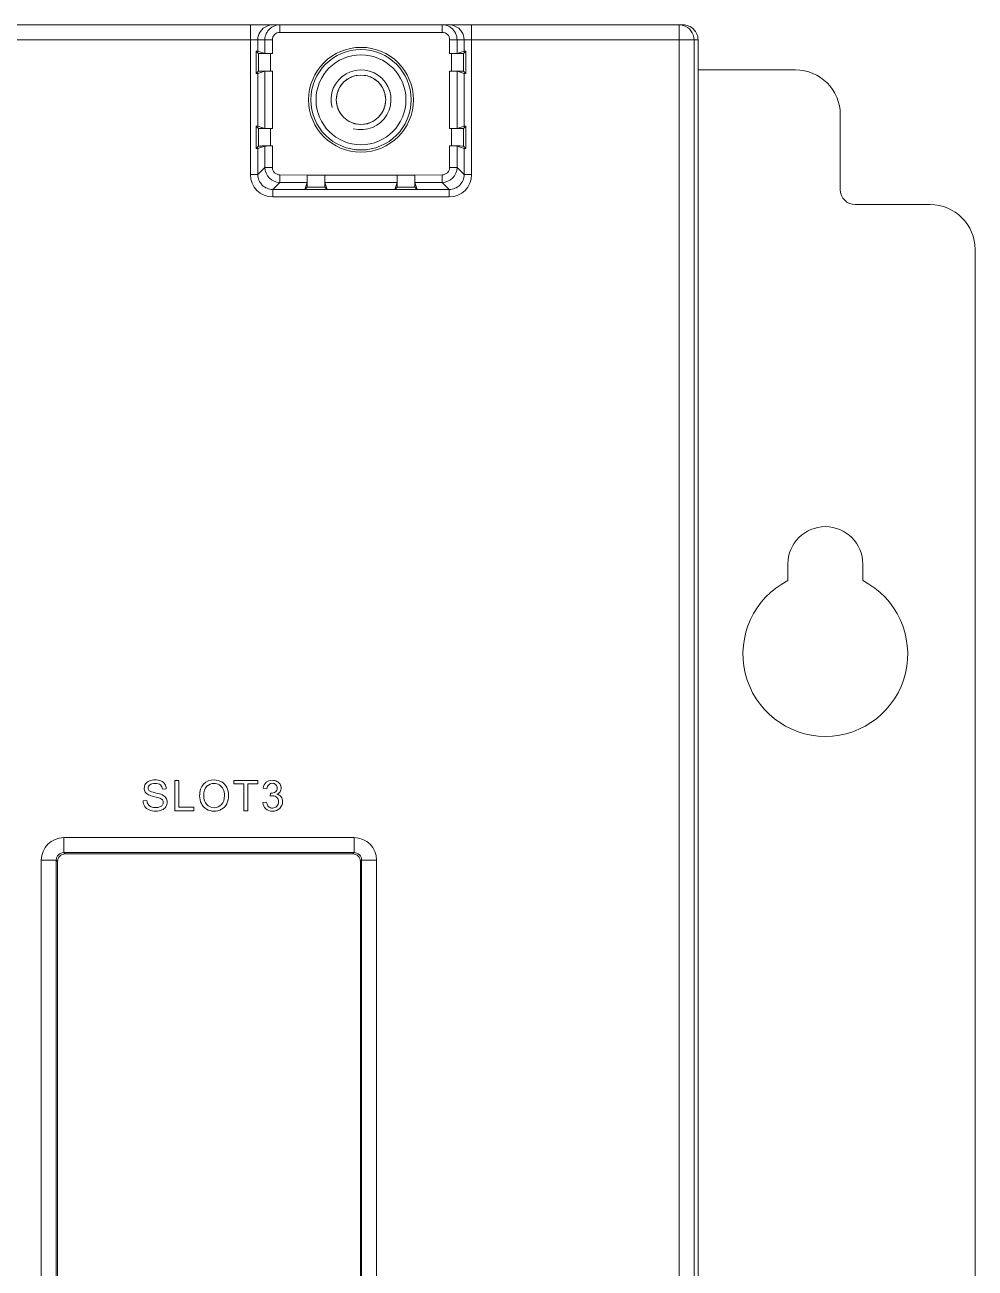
# Model space of a CAD drawing. Header units: millimetres. Extents: x 33157 to 59611, y -29750 to 1750.
# Drawn here: x 55181.6 to 55245, y 95.4 to 178.4 of the extents above; entities that cross this region are included whole.
import ezdxf

# ---------------------------------------------------------------- set-up
doc = ezdxf.new("R2010")
doc.units = ezdxf.units.MM
doc.layers.get('0').update_dxf_attribs({"lineweight": 18})
doc.layers.add('YOUCEGUDINGEDXF_CONTINUOUS_LINE', color=7, linetype='Continuous', lineweight=18)

msp = doc.modelspace()

# ---------------------------------------------------------------- linework, layer by layer
at = {"lineweight": 9}
for p, q in [((55196.613, 178.367), (55196.613, 168.379)), ((55198.585, 178.367), (55198.585, 177.867)), ((55209.415, 178.367), (55209.415, 177.867)), ((55211.387, 178.367), (55211.387, 168.379)), ((55225.235, 178.367), (55225.235, 178.367)), ((55225.235, 178.367), (55225.235, 12.367)), ((55197.113, 177.367), (55197.113, 176.613)), ((55197.585, 177.367), (55197.585, 176.455)), ((55198.085, 177.367), (55198.085, 176.451)), ((55209.916, 177.367), (55209.916, 176.451)), ((55210.415, 177.367), (55210.415, 176.455)), ((55210.887, 177.367), (55210.887, 176.613)), ((55226.235, 177.367), (55226.235, 177.367)), ((55226.235, 177.367), (55226.235, 13.367)), ((55226.5, 177.367), (55226.5, 177.367)), ((55226.5, 177.367), (55226.5, 13.367)), ((55197.002, 176.615), (55197.002, 175.119)), ((55197.159, 176.458), (55197.159, 175.276)), ((55197.959, 176.451), (55197.959, 175.283)), ((55210.041, 176.451), (55210.041, 175.283)), ((55210.841, 176.458), (55210.841, 175.276)), ((55210.999, 176.615), (55210.999, 175.119)), ((55197.585, 175.279), (55197.585, 171.455)), ((55198.085, 175.283), (55198.085, 171.451)), ((55209.916, 175.283), (55209.916, 171.451)), ((55210.415, 175.279), (55210.415, 171.455)), ((55197.113, 175.121), (55197.113, 171.613)), ((55210.887, 175.121), (55210.887, 171.613)), ((55197.002, 171.615), (55197.002, 170.119)), ((55197.159, 171.458), (55197.159, 170.276)), ((55197.959, 171.451), (55197.959, 170.283)), ((55210.041, 171.451), (55210.041, 170.283)), ((55210.841, 171.458), (55210.841, 170.276)), ((55210.999, 171.615), (55210.999, 170.119)), ((55197.585, 170.279), (55197.585, 168.851)), ((55198.085, 170.283), (55198.085, 168.851)), ((55209.916, 170.283), (55209.916, 168.851)), ((55210.415, 170.279), (55210.415, 168.851)), ((55197.113, 170.121), (55197.113, 168.379)), ((55210.887, 170.121), (55210.887, 168.379)), ((55198.585, 168.352), (55198.585, 167.852)), ((55209.416, 168.352), (55209.416, 167.852)), ((55198.113, 167.38), (55198.113, 166.88)), ((55209.888, 167.38), (55209.888, 166.88)), ((55184.159, 124.108), (55184.159, 123.108)), ((55203.542, 124.108), (55203.542, 123.108)), ((55182.659, 122.608), (55182.659, 67.776)), ((55183.659, 122.608), (55183.659, 67.776)), ((55183.744, 122.523), (55183.744, 67.861)), ((55203.956, 122.523), (55203.956, 67.861)), ((55204.042, 122.608), (55204.042, 67.776)), ((55205.042, 122.608), (55205.042, 67.776))]:
    msp.add_line(p, q, dxfattribs=at)
for points in [[(54962.613, 178.367), (54962.613, 178.367), (55225.5, 178.367), (55225.5, 178.367)], [(55197.73, 178.291), (55197.357, 178.136), (55197.113, 177.771), (55197.113, 177.367)], [(55197.678, 177.788), (55197.617, 177.657), (55197.585, 177.511), (55197.585, 177.367)], [(55197.784, 177.965), (55197.742, 177.91), (55197.707, 177.85), (55197.678, 177.788)], [(55197.73, 178.291), (55197.85, 178.341), (55197.983, 178.367), (55198.113, 178.367)], [(55198.585, 178.367), (55198.269, 178.367), (55197.972, 178.218), (55197.784, 177.965)], [(55198.585, 177.867), (55198.309, 177.867), (55198.085, 177.643), (55198.085, 177.367)], [(55209.415, 177.867), (55209.415, 177.867), (55198.585, 177.867), (55198.585, 177.867)], [(55209.836, 178.274), (55209.706, 178.335), (55209.559, 178.367), (55209.415, 178.367)], [(55209.916, 177.367), (55209.916, 177.643), (55209.692, 177.867), (55209.415, 177.867)], [(55210.013, 178.168), (55209.958, 178.21), (55209.899, 178.245), (55209.836, 178.274)], [(55210.27, 178.291), (55210.15, 178.341), (55210.018, 178.367), (55209.888, 178.367)], [(55210.415, 177.367), (55210.415, 177.683), (55210.266, 177.98), (55210.013, 178.168)], [(55210.887, 177.367), (55210.887, 177.771), (55210.644, 178.136), (55210.27, 178.291)], [(55225.494, 178.333), (55225.41, 178.355), (55225.323, 178.367), (55225.235, 178.367)], [(55226.235, 177.367), (55226.235, 177.819), (55225.931, 178.216), (55225.494, 178.333)], [(55164.916, 177.367), (55164.916, 177.367), (55198.085, 177.367), (55198.085, 177.367)], [(55209.916, 177.367), (55209.916, 177.367), (55226.5, 177.367), (55226.5, 177.367)], [(55197.159, 176.458), (55197.159, 176.458), (55197.002, 176.615), (55197.002, 176.615)], [(55197.113, 176.613), (55197.11, 176.614), (55197.071, 176.615), (55197.002, 176.615)], [(55197.113, 176.613), (55197.113, 176.613), (55197.585, 176.455), (55197.585, 176.455)], [(55197.159, 176.458), (55197.163, 176.454), (55197.52, 176.451), (55197.959, 176.451)], [(55197.585, 176.455), (55197.592, 176.453), (55197.814, 176.451), (55198.085, 176.451)], [(55198.085, 176.451), (55198.085, 176.451), (55197.959, 176.451), (55197.959, 176.451)], [(55209.916, 176.451), (55209.916, 176.451), (55210.041, 176.451), (55210.041, 176.451)], [(55210.887, 176.613), (55210.887, 176.613), (55210.415, 176.455), (55210.415, 176.455)], [(55210.841, 176.458), (55210.841, 176.458), (55210.999, 176.615), (55210.999, 176.615)], [(55210.999, 176.615), (55210.929, 176.615), (55210.89, 176.614), (55210.887, 176.613)], [(55197.159, 175.276), (55197.159, 175.276), (55197.002, 175.119), (55197.002, 175.119)], [(55197.113, 175.121), (55197.113, 175.121), (55197.585, 175.279), (55197.585, 175.279)], [(55198.085, 175.283), (55198.085, 175.283), (55197.959, 175.283), (55197.959, 175.283)], [(55209.916, 175.283), (55209.916, 175.283), (55210.041, 175.283), (55210.041, 175.283)], [(55210.415, 175.279), (55210.408, 175.281), (55210.187, 175.283), (55209.916, 175.283)], [(55210.841, 175.276), (55210.838, 175.28), (55210.48, 175.283), (55210.041, 175.283)], [(55210.887, 175.121), (55210.887, 175.121), (55210.415, 175.279), (55210.415, 175.279)], [(55210.841, 175.276), (55210.841, 175.276), (55210.999, 175.119), (55210.999, 175.119)], [(55197.002, 175.119), (55197.071, 175.119), (55197.11, 175.12), (55197.113, 175.121)], [(55210.887, 175.121), (55210.89, 175.12), (55210.929, 175.119), (55210.999, 175.119)], [(55197.159, 171.458), (55197.159, 171.458), (55197.002, 171.615), (55197.002, 171.615)], [(55197.113, 171.613), (55197.11, 171.614), (55197.071, 171.615), (55197.002, 171.615)], [(55197.113, 171.613), (55197.113, 171.613), (55197.585, 171.455), (55197.585, 171.455)], [(55197.159, 171.458), (55197.163, 171.454), (55197.52, 171.451), (55197.959, 171.451)], [(55197.585, 171.455), (55197.592, 171.453), (55197.814, 171.451), (55198.085, 171.451)], [(55198.085, 171.451), (55198.085, 171.451), (55197.959, 171.451), (55197.959, 171.451)], [(55209.916, 171.451), (55209.916, 171.451), (55210.041, 171.451), (55210.041, 171.451)], [(55210.887, 171.613), (55210.887, 171.613), (55210.415, 171.455), (55210.415, 171.455)], [(55210.841, 171.458), (55210.841, 171.458), (55210.999, 171.615), (55210.999, 171.615)], [(55210.999, 171.615), (55210.929, 171.615), (55210.89, 171.614), (55210.887, 171.613)], [(55197.159, 170.276), (55197.159, 170.276), (55197.002, 170.119), (55197.002, 170.119)], [(55197.113, 170.121), (55197.113, 170.121), (55197.585, 170.279), (55197.585, 170.279)], [(55198.085, 170.283), (55198.085, 170.283), (55197.959, 170.283), (55197.959, 170.283)], [(55209.916, 170.283), (55209.916, 170.283), (55210.041, 170.283), (55210.041, 170.283)], [(55210.415, 170.279), (55210.408, 170.281), (55210.187, 170.283), (55209.916, 170.283)], [(55210.841, 170.276), (55210.838, 170.28), (55210.48, 170.283), (55210.041, 170.283)], [(55210.887, 170.121), (55210.887, 170.121), (55210.415, 170.279), (55210.415, 170.279)], [(55210.841, 170.276), (55210.841, 170.276), (55210.999, 170.119), (55210.999, 170.119)], [(55197.002, 170.119), (55197.071, 170.119), (55197.11, 170.12), (55197.113, 170.121)], [(55210.887, 170.121), (55210.89, 170.12), (55210.929, 170.119), (55210.999, 170.119)], [(55197.585, 168.851), (55197.585, 168.851), (55197.113, 168.379), (55197.113, 168.379)], [(55198.085, 168.851), (55198.085, 168.851), (55197.585, 168.851), (55197.585, 168.851)], [(55197.585, 168.851), (55197.585, 168.299), (55198.033, 167.852), (55198.585, 167.852)], [(55209.416, 167.852), (55209.968, 167.852), (55210.415, 168.299), (55210.415, 168.851)], [(55209.916, 168.851), (55209.916, 168.851), (55210.415, 168.851), (55210.415, 168.851)], [(55210.415, 168.851), (55210.415, 168.851), (55210.887, 168.379), (55210.887, 168.379)], [(55196.613, 168.379), (55196.613, 168.379), (55197.113, 168.379), (55197.113, 168.379)], [(55196.613, 168.379), (55196.613, 167.551), (55197.284, 166.88), (55198.113, 166.88)], [(55198.585, 167.852), (55198.585, 167.852), (55198.113, 167.38), (55198.113, 167.38)], [(55198.585, 168.352), (55198.585, 168.352), (55200.416, 168.339), (55200.416, 168.339)], [(55198.585, 167.852), (55198.585, 167.852), (55200.412, 167.852), (55200.412, 167.852)], [(55200.254, 167.38), (55200.254, 167.38), (55200.412, 167.852), (55200.412, 167.852)], [(55200.416, 168.339), (55200.416, 168.339), (55207.584, 168.339), (55207.584, 168.339)], [(55201.589, 167.852), (55201.589, 167.852), (55206.412, 167.852), (55206.412, 167.852)], [(55201.746, 167.38), (55201.746, 167.38), (55201.589, 167.852), (55201.589, 167.852)], [(55206.254, 167.38), (55206.254, 167.38), (55206.412, 167.852), (55206.412, 167.852)], [(55207.584, 168.339), (55207.584, 168.339), (55209.416, 168.352), (55209.416, 168.352)], [(55207.589, 167.852), (55207.589, 167.852), (55209.416, 167.852), (55209.416, 167.852)], [(55207.746, 167.38), (55207.746, 167.38), (55207.589, 167.852), (55207.589, 167.852)], [(55209.416, 167.852), (55209.416, 167.852), (55209.888, 167.38), (55209.888, 167.38)], [(55209.888, 166.88), (55210.716, 166.88), (55211.387, 167.551), (55211.387, 168.379)], [(55211.387, 168.379), (55211.387, 168.379), (55210.887, 168.379), (55210.887, 168.379)], [(55198.113, 166.88), (55198.113, 166.88), (55209.888, 166.88), (55209.888, 166.88)], [(55198.113, 167.38), (55198.113, 167.38), (55200.254, 167.38), (55200.254, 167.38)], [(55200.254, 167.37), (55200.254, 167.37), (55201.747, 167.37), (55201.747, 167.37)], [(55200.409, 167.526), (55200.409, 167.526), (55200.254, 167.37), (55200.254, 167.37)], [(55200.409, 167.526), (55200.409, 167.526), (55201.591, 167.526), (55201.591, 167.526)], [(55201.591, 167.526), (55201.591, 167.526), (55201.746, 167.375), (55201.746, 167.375)], [(55201.746, 167.38), (55201.746, 167.38), (55206.254, 167.38), (55206.254, 167.38)], [(55201.746, 167.371), (55201.746, 167.371), (55201.747, 167.37), (55201.747, 167.37)], [(55206.254, 167.37), (55206.254, 167.37), (55207.747, 167.37), (55207.747, 167.37)], [(55206.409, 167.526), (55206.409, 167.526), (55206.254, 167.37), (55206.254, 167.37)], [(55206.409, 167.526), (55206.409, 167.526), (55207.591, 167.526), (55207.591, 167.526)], [(55207.591, 167.526), (55207.591, 167.526), (55207.746, 167.375), (55207.746, 167.375)], [(55207.746, 167.38), (55207.746, 167.38), (55209.888, 167.38), (55209.888, 167.38)], [(55207.746, 167.371), (55207.746, 167.371), (55207.747, 167.37), (55207.747, 167.37)], [(55184.159, 124.108), (55183.33, 124.108), (55182.659, 123.437), (55182.659, 122.608)], [(55184.159, 124.108), (55184.159, 124.108), (55203.542, 124.108), (55203.542, 124.108)], [(55205.042, 122.608), (55205.041, 123.437), (55204.37, 124.108), (55203.542, 124.108)], [(55184.244, 123.023), (55183.968, 123.023), (55183.744, 122.799), (55183.744, 122.523)], [(55184.159, 123.108), (55184.159, 123.108), (55203.542, 123.108), (55203.542, 123.108)], [(55184.244, 123.023), (55184.244, 123.023), (55203.456, 123.023), (55203.456, 123.023)], [(55184.244, 123.023), (55184.244, 123.023), (55184.159, 123.108), (55184.159, 123.108)], [(55203.542, 123.108), (55203.542, 123.108), (55203.456, 123.023), (55203.456, 123.023)], [(55203.956, 122.523), (55203.956, 122.799), (55203.732, 123.023), (55203.456, 123.023)], [(55182.659, 122.608), (55182.659, 122.608), (55183.659, 122.608), (55183.659, 122.608)], [(55183.744, 122.523), (55183.744, 122.523), (55183.659, 122.608), (55183.659, 122.608)], [(55204.042, 122.608), (55204.042, 122.608), (55203.956, 122.523), (55203.956, 122.523)], [(55205.042, 122.608), (55205.042, 122.608), (55204.042, 122.608), (55204.042, 122.608)]]:
    msp.add_open_spline(points, degree=3, dxfattribs=at)
for points, knots in [([(55226.5, 177.367), (55226.5, 177.632), (55226.395, 177.887), (55226.207, 178.074), (55226.02, 178.262), (55225.765, 178.367), (55225.5, 178.367)], [0, 0, 0, 0, 172100.489416, 172100.489416, 172100.489416, 344200.978832, 344200.978832, 344200.978832, 344200.978832]), ([(55207.5, 173.367), (55207.5, 175.3), (55205.933, 176.867), (55204, 176.867), (55202.067, 176.867), (55200.5, 175.3), (55200.5, 173.367), (55200.5, 171.434), (55202.067, 169.867), (55204, 169.867), (55205.933, 169.867), (55207.5, 171.434), (55207.5, 173.367)], [0, 0, 0, 0, 152539.168782, 152539.168782, 152539.168782, 305078.337565, 305078.337565, 305078.337565, 457617.506347, 457617.506347, 457617.506347, 610156.675129, 610156.675129, 610156.675129, 610156.675129]), ([(55207.35, 173.367), (55207.35, 175.217), (55205.85, 176.717), (55204, 176.717), (55202.15, 176.717), (55200.65, 175.217), (55200.65, 173.367), (55200.65, 171.517), (55202.15, 170.017), (55204, 170.017), (55205.85, 170.017), (55207.35, 171.517), (55207.35, 173.367)], [0, 0, 0, 0, 152539.736835, 152539.736835, 152539.736835, 305079.47367, 305079.47367, 305079.47367, 457619.210505, 457619.210505, 457619.210505, 610158.94734, 610158.94734, 610158.94734, 610158.94734]), ([(55207, 173.367), (55207, 175.024), (55205.657, 176.367), (55204, 176.367), (55202.343, 176.367), (55201, 175.024), (55201, 173.367), (55201, 171.71), (55202.343, 170.367), (55204, 170.367), (55205.657, 170.367), (55207, 171.71), (55207, 173.367)], [0, 0, 0, 0, 152541.062411, 152541.062411, 152541.062411, 305082.124822, 305082.124822, 305082.124822, 457623.187234, 457623.187234, 457623.187234, 610164.249645, 610164.249645, 610164.249645, 610164.249645]), ([(55210.014, 176.451), (55210.118, 176.451), (55210.222, 176.451), (55210.326, 176.452), (55210.374, 176.452), (55210.421, 176.452), (55210.469, 176.452), (55210.511, 176.452), (55210.553, 176.452), (55210.594, 176.453), (55210.629, 176.454), (55210.663, 176.454), (55210.698, 176.454), (55210.724, 176.454), (55210.751, 176.453), (55210.776, 176.455), (55210.791, 176.457), (55210.806, 176.459), (55210.824, 176.457), (55210.83, 176.456), (55210.837, 176.454), (55210.841, 176.458)], [0, 0, 0, 0, 144225.839126, 144225.839126, 144225.839126, 288451.678252, 288451.678252, 288451.678252, 432677.517378, 432677.517378, 432677.517378, 576903.356504, 576903.356504, 576903.356504, 721129.19563, 721129.19563, 721129.19563, 865355.034756, 865355.034756, 865355.034756, 1009580.873882, 1009580.873882, 1009580.873882, 1009580.873882]), ([(55210.014, 176.451), (55210.065, 176.451), (55210.116, 176.452), (55210.167, 176.452), (55210.21, 176.452), (55210.253, 176.451), (55210.296, 176.453), (55210.325, 176.454), (55210.353, 176.456), (55210.383, 176.454), (55210.394, 176.453), (55210.405, 176.452), (55210.415, 176.455)], [0, 0, 0, 0, 152565.181453, 152565.181453, 152565.181453, 305130.362905, 305130.362905, 305130.362905, 457695.544358, 457695.544358, 457695.544358, 610260.725811, 610260.725811, 610260.725811, 610260.725811]), ([(55197.987, 175.283), (55197.883, 175.283), (55197.778, 175.283), (55197.674, 175.282), (55197.627, 175.282), (55197.579, 175.282), (55197.532, 175.282), (55197.49, 175.282), (55197.448, 175.281), (55197.406, 175.281), (55197.372, 175.28), (55197.337, 175.279), (55197.302, 175.28), (55197.276, 175.28), (55197.25, 175.281), (55197.225, 175.279), (55197.209, 175.277), (55197.194, 175.274), (55197.176, 175.277), (55197.17, 175.278), (55197.163, 175.28), (55197.159, 175.276)], [0, 0, 0, 0, 144193.060571, 144193.060571, 144193.060571, 288386.121141, 288386.121141, 288386.121141, 432579.181712, 432579.181712, 432579.181712, 576772.242282, 576772.242282, 576772.242282, 720965.302853, 720965.302853, 720965.302853, 865158.363423, 865158.363423, 865158.363423, 1009351.423994, 1009351.423994, 1009351.423994, 1009351.423994]), ([(55197.987, 175.283), (55197.936, 175.283), (55197.885, 175.282), (55197.834, 175.282), (55197.79, 175.282), (55197.747, 175.283), (55197.704, 175.281), (55197.676, 175.28), (55197.647, 175.278), (55197.618, 175.28), (55197.607, 175.281), (55197.595, 175.282), (55197.585, 175.279)], [0, 0, 0, 0, 152532.207633, 152532.207633, 152532.207633, 305064.415265, 305064.415265, 305064.415265, 457596.622898, 457596.622898, 457596.622898, 610128.83053, 610128.83053, 610128.83053, 610128.83053]), ([(55203.483, 171.435), (55204.357, 171.201), (55205.28, 171.583), (55205.732, 172.367), (55206.185, 173.151), (55206.055, 174.141), (55205.414, 174.781), (55204.774, 175.421), (55203.784, 175.552), (55203, 175.099), (55202.216, 174.646), (55201.834, 173.724), (55202.068, 172.849)], [0, 0, 0, 0, 152548.433902, 152548.433902, 152548.433902, 305096.867803, 305096.867803, 305096.867803, 457645.301705, 457645.301705, 457645.301705, 610193.735606, 610193.735606, 610193.735606, 610193.735606]), ([(55205.65, 173.367), (55205.65, 174.278), (55204.911, 175.017), (55204, 175.017), (55203.089, 175.017), (55202.35, 174.278), (55202.35, 173.367), (55202.35, 172.456), (55203.089, 171.717), (55204, 171.717), (55204.911, 171.717), (55205.65, 172.456), (55205.65, 173.367)], [0, 0, 0, 0, 152546.175639, 152546.175639, 152546.175639, 305092.351277, 305092.351277, 305092.351277, 457638.526916, 457638.526916, 457638.526916, 610184.702555, 610184.702555, 610184.702555, 610184.702555]), ([(55205.651, 173.367), (55205.651, 173.367), (55205.598, 173.788), (55205.598, 173.788), (55205.598, 173.788), (55205.431, 174.192), (55205.431, 174.192), (55205.431, 174.192), (55205.168, 174.534), (55205.168, 174.534), (55205.168, 174.534), (55204.825, 174.797), (55204.825, 174.797), (55204.825, 174.797), (55204.43, 174.955), (55204.43, 174.955), (55204.43, 174.955), (55204, 175.017), (55204, 175.017), (55204, 175.017), (55203.57, 174.955), (55203.57, 174.955), (55203.57, 174.955), (55203.175, 174.797), (55203.175, 174.797), (55203.175, 174.797), (55202.833, 174.534), (55202.833, 174.534), (55202.833, 174.534), (55202.569, 174.192), (55202.569, 174.192), (55202.569, 174.192), (55202.402, 173.788), (55202.402, 173.788), (55202.402, 173.788), (55202.35, 173.367), (55202.35, 173.367), (55202.35, 173.367), (55202.402, 172.937), (55202.402, 172.937), (55202.402, 172.937), (55202.569, 172.542), (55202.569, 172.542), (55202.569, 172.542), (55202.833, 172.2), (55202.833, 172.2), (55202.833, 172.2), (55203.175, 171.936), (55203.175, 171.936), (55203.175, 171.936), (55203.57, 171.77), (55203.57, 171.77), (55203.57, 171.77), (55204, 171.717), (55204, 171.717), (55204, 171.717), (55204.43, 171.77), (55204.43, 171.77), (55204.43, 171.77), (55204.825, 171.936), (55204.825, 171.936), (55204.825, 171.936), (55205.168, 172.2), (55205.168, 172.2), (55205.168, 172.2), (55205.431, 172.542), (55205.431, 172.542), (55205.431, 172.542), (55205.598, 172.937), (55205.598, 172.937), (55205.598, 172.937), (55205.651, 173.367), (55205.651, 173.367)], [0, 0, 0, 0, 136307.216674, 136307.216674, 136307.216674, 272614.433347, 272614.433347, 272614.433347, 408921.650021, 408921.650021, 408921.650021, 545228.866695, 545228.866695, 545228.866695, 681536.083369, 681536.083369, 681536.083369, 817843.300042, 817843.300042, 817843.300042, 954150.516716, 954150.516716, 954150.516716, 1090457.73339, 1090457.73339, 1090457.73339, 1226764.950063, 1226764.950063, 1226764.950063, 1363072.166737, 1363072.166737, 1363072.166737, 1499379.383411, 1499379.383411, 1499379.383411, 1635686.600085, 1635686.600085, 1635686.600085, 1771993.816758, 1771993.816758, 1771993.816758, 1908301.033432, 1908301.033432, 1908301.033432, 2044608.250106, 2044608.250106, 2044608.250106, 2180915.466779, 2180915.466779, 2180915.466779, 2317222.683453, 2317222.683453, 2317222.683453, 2453529.900127, 2453529.900127, 2453529.900127, 2589837.116801, 2589837.116801, 2589837.116801, 2726144.333474, 2726144.333474, 2726144.333474, 2862451.550148, 2862451.550148, 2862451.550148, 2998758.766822, 2998758.766822, 2998758.766822, 3135065.983495, 3135065.983495, 3135065.983495, 3271373.200169, 3271373.200169, 3271373.200169, 3271373.200169]), ([(55210.014, 171.451), (55210.118, 171.451), (55210.222, 171.451), (55210.326, 171.452), (55210.374, 171.452), (55210.421, 171.452), (55210.469, 171.452), (55210.511, 171.452), (55210.553, 171.452), (55210.594, 171.453), (55210.629, 171.454), (55210.663, 171.454), (55210.698, 171.454), (55210.724, 171.454), (55210.751, 171.453), (55210.776, 171.455), (55210.791, 171.457), (55210.806, 171.459), (55210.824, 171.457), (55210.83, 171.456), (55210.837, 171.454), (55210.841, 171.458)], [0, 0, 0, 0, 144231.994066, 144231.994066, 144231.994066, 288463.988133, 288463.988133, 288463.988133, 432695.982199, 432695.982199, 432695.982199, 576927.976265, 576927.976265, 576927.976265, 721159.970332, 721159.970332, 721159.970332, 865391.964398, 865391.964398, 865391.964398, 1009623.958464, 1009623.958464, 1009623.958464, 1009623.958464]), ([(55210.014, 171.451), (55210.065, 171.451), (55210.116, 171.452), (55210.167, 171.452), (55210.21, 171.452), (55210.253, 171.451), (55210.296, 171.453), (55210.325, 171.454), (55210.353, 171.456), (55210.383, 171.454), (55210.394, 171.453), (55210.405, 171.452), (55210.415, 171.455)], [0, 0, 0, 0, 152572.069736, 152572.069736, 152572.069736, 305144.139472, 305144.139472, 305144.139472, 457716.209207, 457716.209207, 457716.209207, 610288.278943, 610288.278943, 610288.278943, 610288.278943]), ([(55197.987, 170.283), (55197.883, 170.283), (55197.778, 170.283), (55197.674, 170.282), (55197.627, 170.282), (55197.579, 170.282), (55197.532, 170.282), (55197.49, 170.282), (55197.448, 170.281), (55197.406, 170.281), (55197.372, 170.28), (55197.337, 170.279), (55197.302, 170.28), (55197.276, 170.28), (55197.25, 170.281), (55197.225, 170.279), (55197.209, 170.277), (55197.194, 170.274), (55197.176, 170.277), (55197.17, 170.278), (55197.163, 170.28), (55197.159, 170.276)], [0, 0, 0, 0, 144199.215691, 144199.215691, 144199.215691, 288398.431383, 288398.431383, 288398.431383, 432597.647074, 432597.647074, 432597.647074, 576796.862766, 576796.862766, 576796.862766, 720996.078457, 720996.078457, 720996.078457, 865195.294149, 865195.294149, 865195.294149, 1009394.50984, 1009394.50984, 1009394.50984, 1009394.50984]), ([(55197.987, 170.283), (55197.936, 170.283), (55197.885, 170.282), (55197.834, 170.282), (55197.79, 170.282), (55197.747, 170.283), (55197.704, 170.281), (55197.676, 170.28), (55197.647, 170.278), (55197.618, 170.28), (55197.607, 170.281), (55197.595, 170.282), (55197.585, 170.279)], [0, 0, 0, 0, 152539.096114, 152539.096114, 152539.096114, 305078.192229, 305078.192229, 305078.192229, 457617.288343, 457617.288343, 457617.288343, 610156.384457, 610156.384457, 610156.384457, 610156.384457]), ([(55198.085, 168.851), (55198.085, 168.719), (55198.137, 168.592), (55198.231, 168.498), (55198.325, 168.404), (55198.452, 168.352), (55198.585, 168.352)], [0, 0, 0, 0, 172028.489975, 172028.489975, 172028.489975, 344056.979951, 344056.979951, 344056.979951, 344056.979951]), ([(55209.416, 168.352), (55209.548, 168.352), (55209.675, 168.404), (55209.769, 168.498), (55209.863, 168.592), (55209.916, 168.719), (55209.916, 168.851)], [0, 0, 0, 0, 172064.450399, 172064.450399, 172064.450399, 344128.900798, 344128.900798, 344128.900798, 344128.900798]), ([(55197.113, 168.379), (55197.113, 168.114), (55197.218, 167.86), (55197.406, 167.672), (55197.593, 167.485), (55197.847, 167.38), (55198.113, 167.38)], [0, 0, 0, 0, 172026.715628, 172026.715628, 172026.715628, 344053.431255, 344053.431255, 344053.431255, 344053.431255]), ([(55200.409, 167.526), (55200.413, 167.53), (55200.411, 167.537), (55200.41, 167.543), (55200.408, 167.56), (55200.41, 167.575), (55200.412, 167.59), (55200.414, 167.614), (55200.413, 167.64), (55200.413, 167.666), (55200.413, 167.7), (55200.414, 167.733), (55200.414, 167.767), (55200.415, 167.808), (55200.415, 167.849), (55200.415, 167.89), (55200.415, 167.937), (55200.415, 167.983), (55200.416, 168.03), (55200.416, 168.133), (55200.416, 168.236), (55200.416, 168.339)], [0, 0, 0, 0, 144210.645523, 144210.645523, 144210.645523, 288421.291045, 288421.291045, 288421.291045, 432631.936568, 432631.936568, 432631.936568, 576842.582091, 576842.582091, 576842.582091, 721053.227613, 721053.227613, 721053.227613, 865263.873136, 865263.873136, 865263.873136, 1009474.518659, 1009474.518659, 1009474.518659, 1009474.518659]), ([(55200.416, 168.339), (55200.416, 168.277), (55200.415, 168.216), (55200.416, 168.154), (55200.416, 168.102), (55200.417, 168.05), (55200.415, 167.998), (55200.413, 167.963), (55200.411, 167.928), (55200.413, 167.892), (55200.414, 167.878), (55200.416, 167.865), (55200.412, 167.852)], [0, 0, 0, 0, 152549.427485, 152549.427485, 152549.427485, 305098.854969, 305098.854969, 305098.854969, 457648.282454, 457648.282454, 457648.282454, 610197.709938, 610197.709938, 610197.709938, 610197.709938]), ([(55201.584, 168.339), (55201.584, 168.277), (55201.585, 168.216), (55201.585, 168.154), (55201.585, 168.102), (55201.584, 168.05), (55201.586, 167.998), (55201.587, 167.963), (55201.59, 167.928), (55201.587, 167.892), (55201.586, 167.878), (55201.584, 167.865), (55201.589, 167.852)], [0, 0, 0, 0, 152552.668375, 152552.668375, 152552.668375, 305105.336749, 305105.336749, 305105.336749, 457658.005124, 457658.005124, 457658.005124, 610210.673498, 610210.673498, 610210.673498, 610210.673498]), ([(55201.584, 168.339), (55201.584, 168.236), (55201.584, 168.133), (55201.585, 168.03), (55201.585, 167.983), (55201.585, 167.937), (55201.586, 167.89), (55201.586, 167.849), (55201.586, 167.808), (55201.586, 167.767), (55201.587, 167.733), (55201.588, 167.7), (55201.587, 167.666), (55201.587, 167.64), (55201.586, 167.614), (55201.589, 167.59), (55201.59, 167.575), (55201.593, 167.56), (55201.59, 167.543), (55201.589, 167.537), (55201.587, 167.53), (55201.591, 167.526)], [0, 0, 0, 0, 144212.991443, 144212.991443, 144212.991443, 288425.982886, 288425.982886, 288425.982886, 432638.974329, 432638.974329, 432638.974329, 576851.965772, 576851.965772, 576851.965772, 721064.957215, 721064.957215, 721064.957215, 865277.948658, 865277.948658, 865277.948658, 1009490.940102, 1009490.940102, 1009490.940102, 1009490.940102]), ([(55206.409, 167.526), (55206.413, 167.53), (55206.411, 167.537), (55206.41, 167.543), (55206.408, 167.56), (55206.41, 167.575), (55206.412, 167.59), (55206.414, 167.614), (55206.413, 167.64), (55206.413, 167.666), (55206.413, 167.7), (55206.414, 167.733), (55206.414, 167.767), (55206.415, 167.808), (55206.415, 167.849), (55206.415, 167.89), (55206.415, 167.937), (55206.415, 167.983), (55206.416, 168.03), (55206.416, 168.133), (55206.416, 168.236), (55206.416, 168.339)], [0, 0, 0, 0, 144226.342937, 144226.342937, 144226.342937, 288452.685874, 288452.685874, 288452.685874, 432679.028811, 432679.028811, 432679.028811, 576905.371748, 576905.371748, 576905.371748, 721131.714685, 721131.714685, 721131.714685, 865358.057622, 865358.057622, 865358.057622, 1009584.400559, 1009584.400559, 1009584.400559, 1009584.400559]), ([(55206.416, 168.339), (55206.416, 168.277), (55206.415, 168.216), (55206.416, 168.154), (55206.416, 168.102), (55206.417, 168.05), (55206.415, 167.998), (55206.413, 167.963), (55206.411, 167.928), (55206.413, 167.892), (55206.414, 167.878), (55206.416, 167.865), (55206.412, 167.852)], [0, 0, 0, 0, 152566.034031, 152566.034031, 152566.034031, 305132.068063, 305132.068063, 305132.068063, 457698.102094, 457698.102094, 457698.102094, 610264.136125, 610264.136125, 610264.136125, 610264.136125]), ([(55207.584, 168.339), (55207.584, 168.277), (55207.585, 168.216), (55207.585, 168.154), (55207.585, 168.102), (55207.584, 168.05), (55207.586, 167.998), (55207.587, 167.963), (55207.59, 167.928), (55207.587, 167.892), (55207.586, 167.878), (55207.584, 167.865), (55207.589, 167.852)], [0, 0, 0, 0, 152569.274921, 152569.274921, 152569.274921, 305138.549843, 305138.549843, 305138.549843, 457707.824764, 457707.824764, 457707.824764, 610277.099685, 610277.099685, 610277.099685, 610277.099685]), ([(55207.584, 168.339), (55207.584, 168.236), (55207.584, 168.133), (55207.585, 168.03), (55207.585, 167.983), (55207.585, 167.937), (55207.586, 167.89), (55207.586, 167.849), (55207.586, 167.808), (55207.586, 167.767), (55207.587, 167.733), (55207.588, 167.7), (55207.587, 167.666), (55207.587, 167.64), (55207.586, 167.614), (55207.589, 167.59), (55207.59, 167.575), (55207.593, 167.56), (55207.59, 167.543), (55207.589, 167.537), (55207.587, 167.53), (55207.591, 167.526)], [0, 0, 0, 0, 144228.688857, 144228.688857, 144228.688857, 288457.377715, 288457.377715, 288457.377715, 432686.066572, 432686.066572, 432686.066572, 576914.755429, 576914.755429, 576914.755429, 721143.444286, 721143.444286, 721143.444286, 865372.133144, 865372.133144, 865372.133144, 1009600.822001, 1009600.822001, 1009600.822001, 1009600.822001]), ([(55209.888, 167.38), (55210.153, 167.38), (55210.407, 167.485), (55210.595, 167.672), (55210.782, 167.86), (55210.888, 168.114), (55210.887, 168.379)], [0, 0, 0, 0, 172067.776307, 172067.776307, 172067.776307, 344135.552615, 344135.552615, 344135.552615, 344135.552615]), ([(55184.159, 123.108), (55184.026, 123.108), (55183.899, 123.056), (55183.805, 122.962), (55183.712, 122.868), (55183.659, 122.741), (55183.659, 122.608)], [0, 0, 0, 0, 172054.330459, 172054.330459, 172054.330459, 344108.660918, 344108.660918, 344108.660918, 344108.660918]), ([(55204.042, 122.608), (55204.042, 122.741), (55203.989, 122.868), (55203.895, 122.962), (55203.801, 123.056), (55203.674, 123.108), (55203.542, 123.108)], [0, 0, 0, 0, 172116.983889, 172116.983889, 172116.983889, 344233.967777, 344233.967777, 344233.967777, 344233.967777])]:
    msp.add_open_spline(points, degree=3, knots=knots, dxfattribs=at)
for points, knots in [([(55189.455, 126.556), (55189.455, 126.556), (55189.706, 126.579), (55189.706, 126.579), (55189.718, 126.477), (55189.746, 126.394), (55189.79, 126.328), (55189.833, 126.263), (55189.901, 126.211), (55189.993, 126.17), (55190.085, 126.13), (55190.188, 126.11), (55190.303, 126.11), (55190.405, 126.11), (55190.495, 126.125), (55190.573, 126.156), (55190.651, 126.186), (55190.709, 126.228), (55190.747, 126.281), (55190.785, 126.334), (55190.804, 126.392), (55190.804, 126.454), (55190.804, 126.517), (55190.786, 126.572), (55190.749, 126.62), (55190.712, 126.667), (55190.652, 126.706), (55190.567, 126.739), (55190.513, 126.76), (55190.393, 126.793), (55190.207, 126.837), (55190.021, 126.882), (55189.892, 126.924), (55189.817, 126.963), (55189.721, 127.014), (55189.649, 127.077), (55189.602, 127.152), (55189.555, 127.227), (55189.531, 127.311), (55189.531, 127.404), (55189.531, 127.506), (55189.561, 127.602), (55189.618, 127.69), (55189.676, 127.779), (55189.76, 127.846), (55189.872, 127.892), (55189.983, 127.938), (55190.107, 127.961), (55190.243, 127.961), (55190.392, 127.961), (55190.524, 127.937), (55190.639, 127.889), (55190.753, 127.841), (55190.841, 127.77), (55190.902, 127.676), (55190.964, 127.582), (55190.997, 127.476), (55191.002, 127.357), (55191.002, 127.357), (55190.745, 127.338), (55190.745, 127.338), (55190.731, 127.465), (55190.685, 127.562), (55190.605, 127.627), (55190.526, 127.692), (55190.408, 127.724), (55190.253, 127.724), (55190.091, 127.724), (55189.973, 127.695), (55189.899, 127.635), (55189.825, 127.576), (55189.788, 127.505), (55189.788, 127.421), (55189.788, 127.349), (55189.815, 127.289), (55189.867, 127.242), (55189.918, 127.195), (55190.053, 127.147), (55190.27, 127.098), (55190.487, 127.048), (55190.636, 127.006), (55190.717, 126.969), (55190.834, 126.915), (55190.921, 126.847), (55190.977, 126.763), (55191.033, 126.681), (55191.061, 126.585), (55191.061, 126.477), (55191.061, 126.369), (55191.03, 126.269), (55190.969, 126.174), (55190.907, 126.079), (55190.819, 126.005), (55190.704, 125.952), (55190.589, 125.899), (55190.459, 125.873), (55190.315, 125.873), (55190.132, 125.873), (55189.98, 125.9), (55189.856, 125.953), (55189.733, 126.006), (55189.636, 126.086), (55189.566, 126.193), (55189.496, 126.3), (55189.459, 126.421), (55189.455, 126.556)], [0, 0, 0, 0, 135312.405194, 135312.405194, 135312.405194, 270624.810388, 270624.810388, 270624.810388, 405937.215582, 405937.215582, 405937.215582, 541249.620775, 541249.620775, 541249.620775, 676562.025969, 676562.025969, 676562.025969, 811874.431163, 811874.431163, 811874.431163, 947186.836357, 947186.836357, 947186.836357, 1082499.241551, 1082499.241551, 1082499.241551, 1217811.646745, 1217811.646745, 1217811.646745, 1353124.051938, 1353124.051938, 1353124.051938, 1488436.457132, 1488436.457132, 1488436.457132, 1623748.862326, 1623748.862326, 1623748.862326, 1759061.26752, 1759061.26752, 1759061.26752, 1894373.672714, 1894373.672714, 1894373.672714, 2029686.077908, 2029686.077908, 2029686.077908, 2164998.483101, 2164998.483101, 2164998.483101, 2300310.888295, 2300310.888295, 2300310.888295, 2435623.293489, 2435623.293489, 2435623.293489, 2570935.698683, 2570935.698683, 2570935.698683, 2706248.103877, 2706248.103877, 2706248.103877, 2841560.509071, 2841560.509071, 2841560.509071, 2976872.914264, 2976872.914264, 2976872.914264, 3112185.319458, 3112185.319458, 3112185.319458, 3247497.724652, 3247497.724652, 3247497.724652, 3382810.129846, 3382810.129846, 3382810.129846, 3518122.53504, 3518122.53504, 3518122.53504, 3653434.940234, 3653434.940234, 3653434.940234, 3788747.345427, 3788747.345427, 3788747.345427, 3924059.750621, 3924059.750621, 3924059.750621, 4059372.155815, 4059372.155815, 4059372.155815, 4194684.561009, 4194684.561009, 4194684.561009, 4329996.966203, 4329996.966203, 4329996.966203, 4465309.371397, 4465309.371397, 4465309.371397, 4600621.77659, 4600621.77659, 4600621.77659, 4735934.181784, 4735934.181784, 4735934.181784, 4735934.181784]), ([(55191.571, 125.907), (55191.571, 125.907), (55191.571, 127.928), (55191.571, 127.928), (55191.571, 127.928), (55191.839, 127.928), (55191.839, 127.928), (55191.839, 127.928), (55191.839, 126.144), (55191.839, 126.144), (55191.839, 126.144), (55192.832, 126.144), (55192.832, 126.144), (55192.832, 126.144), (55192.832, 125.907), (55192.832, 125.907), (55192.832, 125.907), (55191.571, 125.907), (55191.571, 125.907)], [0, 0, 0, 0, 146082.554704, 146082.554704, 146082.554704, 292165.109408, 292165.109408, 292165.109408, 438247.664112, 438247.664112, 438247.664112, 584330.218816, 584330.218816, 584330.218816, 730412.77352, 730412.77352, 730412.77352, 876495.328224, 876495.328224, 876495.328224, 876495.328224]), ([(55193.226, 126.89), (55193.226, 127.225), (55193.317, 127.488), (55193.497, 127.677), (55193.677, 127.867), (55193.909, 127.961), (55194.194, 127.961), (55194.381, 127.961), (55194.549, 127.917), (55194.699, 127.828), (55194.849, 127.739), (55194.963, 127.615), (55195.042, 127.455), (55195.12, 127.296), (55195.16, 127.116), (55195.16, 126.914), (55195.16, 126.709), (55195.118, 126.526), (55195.035, 126.365), (55194.953, 126.203), (55194.836, 126.08), (55194.684, 125.998), (55194.532, 125.914), (55194.368, 125.873), (55194.193, 125.873), (55194.003, 125.873), (55193.833, 125.919), (55193.683, 126.011), (55193.533, 126.103), (55193.419, 126.228), (55193.342, 126.387), (55193.265, 126.545), (55193.226, 126.713), (55193.226, 126.89)], [0, 0, 0, 0, 140188.146418, 140188.146418, 140188.146418, 280376.292836, 280376.292836, 280376.292836, 420564.439255, 420564.439255, 420564.439255, 560752.585673, 560752.585673, 560752.585673, 700940.732091, 700940.732091, 700940.732091, 841128.878509, 841128.878509, 841128.878509, 981317.024927, 981317.024927, 981317.024927, 1121505.171346, 1121505.171346, 1121505.171346, 1261693.317764, 1261693.317764, 1261693.317764, 1401881.464182, 1401881.464182, 1401881.464182, 1542069.6106, 1542069.6106, 1542069.6106, 1542069.6106]), ([(55196.174, 125.907), (55196.174, 125.907), (55196.174, 127.69), (55196.174, 127.69), (55196.174, 127.69), (55195.508, 127.69), (55195.508, 127.69), (55195.508, 127.69), (55195.508, 127.928), (55195.508, 127.928), (55195.508, 127.928), (55197.108, 127.928), (55197.108, 127.928), (55197.108, 127.928), (55197.108, 127.69), (55197.108, 127.69), (55197.108, 127.69), (55196.442, 127.69), (55196.442, 127.69), (55196.442, 127.69), (55196.442, 125.907), (55196.442, 125.907), (55196.442, 125.907), (55196.174, 125.907), (55196.174, 125.907)], [0, 0, 0, 0, 142844.095923, 142844.095923, 142844.095923, 285688.191846, 285688.191846, 285688.191846, 428532.287769, 428532.287769, 428532.287769, 571376.383692, 571376.383692, 571376.383692, 714220.479616, 714220.479616, 714220.479616, 857064.575539, 857064.575539, 857064.575539, 999908.671462, 999908.671462, 999908.671462, 1142752.767385, 1142752.767385, 1142752.767385, 1142752.767385]), ([(55197.442, 126.443), (55197.442, 126.443), (55197.691, 126.477), (55197.691, 126.477), (55197.719, 126.336), (55197.767, 126.234), (55197.835, 126.172), (55197.904, 126.11), (55197.987, 126.079), (55198.087, 126.079), (55198.204, 126.079), (55198.303, 126.119), (55198.383, 126.2), (55198.463, 126.281), (55198.503, 126.381), (55198.503, 126.501), (55198.503, 126.615), (55198.466, 126.709), (55198.391, 126.783), (55198.317, 126.857), (55198.223, 126.894), (55198.107, 126.894), (55198.06, 126.894), (55198.002, 126.885), (55197.932, 126.866), (55197.932, 126.866), (55197.96, 127.084), (55197.96, 127.084), (55197.976, 127.082), (55197.99, 127.081), (55198, 127.081), (55198.106, 127.081), (55198.201, 127.109), (55198.286, 127.164), (55198.371, 127.219), (55198.413, 127.303), (55198.413, 127.418), (55198.413, 127.508), (55198.382, 127.584), (55198.32, 127.643), (55198.259, 127.703), (55198.179, 127.733), (55198.082, 127.733), (55197.985, 127.733), (55197.905, 127.702), (55197.84, 127.641), (55197.776, 127.58), (55197.734, 127.488), (55197.716, 127.366), (55197.716, 127.366), (55197.468, 127.411), (55197.468, 127.411), (55197.498, 127.578), (55197.567, 127.707), (55197.675, 127.799), (55197.782, 127.89), (55197.916, 127.936), (55198.076, 127.936), (55198.186, 127.936), (55198.287, 127.912), (55198.38, 127.865), (55198.473, 127.818), (55198.544, 127.754), (55198.593, 127.672), (55198.643, 127.59), (55198.667, 127.504), (55198.667, 127.412), (55198.667, 127.325), (55198.643, 127.246), (55198.597, 127.174), (55198.55, 127.103), (55198.48, 127.046), (55198.389, 127.004), (55198.508, 126.976), (55198.601, 126.919), (55198.667, 126.832), (55198.733, 126.746), (55198.766, 126.636), (55198.766, 126.506), (55198.766, 126.33), (55198.701, 126.18), (55198.573, 126.057), (55198.444, 125.934), (55198.281, 125.873), (55198.085, 125.873), (55197.907, 125.873), (55197.76, 125.926), (55197.643, 126.032), (55197.525, 126.138), (55197.459, 126.275), (55197.442, 126.443)], [0, 0, 0, 0, 135702.046707, 135702.046707, 135702.046707, 271404.093414, 271404.093414, 271404.093414, 407106.140121, 407106.140121, 407106.140121, 542808.186828, 542808.186828, 542808.186828, 678510.233535, 678510.233535, 678510.233535, 814212.280242, 814212.280242, 814212.280242, 949914.326949, 949914.326949, 949914.326949, 1085616.373656, 1085616.373656, 1085616.373656, 1221318.420364, 1221318.420364, 1221318.420364, 1357020.467071, 1357020.467071, 1357020.467071, 1492722.513778, 1492722.513778, 1492722.513778, 1628424.560485, 1628424.560485, 1628424.560485, 1764126.607192, 1764126.607192, 1764126.607192, 1899828.653899, 1899828.653899, 1899828.653899, 2035530.700606, 2035530.700606, 2035530.700606, 2171232.747313, 2171232.747313, 2171232.747313, 2306934.79402, 2306934.79402, 2306934.79402, 2442636.840727, 2442636.840727, 2442636.840727, 2578338.887434, 2578338.887434, 2578338.887434, 2714040.934141, 2714040.934141, 2714040.934141, 2849742.980848, 2849742.980848, 2849742.980848, 2985445.027555, 2985445.027555, 2985445.027555, 3121147.074262, 3121147.074262, 3121147.074262, 3256849.120969, 3256849.120969, 3256849.120969, 3392551.167676, 3392551.167676, 3392551.167676, 3528253.214384, 3528253.214384, 3528253.214384, 3663955.261091, 3663955.261091, 3663955.261091, 3799657.307798, 3799657.307798, 3799657.307798, 3935359.354505, 3935359.354505, 3935359.354505, 4071061.401212, 4071061.401212, 4071061.401212, 4071061.401212]), ([(55193.503, 126.886), (55193.503, 126.643), (55193.568, 126.451), (55193.699, 126.311), (55193.83, 126.172), (55193.994, 126.102), (55194.192, 126.102), (55194.393, 126.102), (55194.558, 126.172), (55194.688, 126.313), (55194.818, 126.454), (55194.883, 126.655), (55194.883, 126.914), (55194.883, 127.079), (55194.855, 127.222), (55194.8, 127.344), (55194.744, 127.467), (55194.663, 127.562), (55194.556, 127.629), (55194.449, 127.696), (55194.329, 127.73), (55194.196, 127.73), (55194.007, 127.73), (55193.844, 127.665), (55193.708, 127.535), (55193.571, 127.405), (55193.503, 127.189), (55193.503, 126.886)], [0, 0, 0, 0, 141765.638284, 141765.638284, 141765.638284, 283531.276569, 283531.276569, 283531.276569, 425296.914853, 425296.914853, 425296.914853, 567062.553138, 567062.553138, 567062.553138, 708828.191422, 708828.191422, 708828.191422, 850593.829706, 850593.829706, 850593.829706, 992359.467991, 992359.467991, 992359.467991, 1134125.106275, 1134125.106275, 1134125.106275, 1275890.744559, 1275890.744559, 1275890.744559, 1275890.744559])]:
    msp.add_open_spline(points, degree=3, knots=knots)
at = {"layer": 'YOUCEGUDINGEDXF_CONTINUOUS_LINE', "color": 7, "linetype": 'Continuous'}
for p, q in [((55232.998, 175.367), (55226.498, 175.367)), ((55235.998, 172.367), (55235.998, 167.367)), ((55241.998, 166.367), (55236.998, 166.367)), ((55244.998, 27.367), (55244.998, 163.367)), ((55232.498, 141.266), (55232.498, 142.367)), ((55237.498, 142.367), (55237.498, 141.266))]:
    msp.add_line(p, q, dxfattribs=at)
for centre, radius, start, end in [((55232.998, 172.367), 3, 0, 90), ((55236.998, 167.367), 1, 180, 270), ((55241.998, 163.367), 3, 0, 90), ((55234.998, 142.367), 2.5, 0, 180), ((55234.998, 136.367), 5.5, 117.03569, 62.96431)]:
    msp.add_arc(centre, radius, start, end, dxfattribs=at)

doc.saveas('drawing.dxf')
